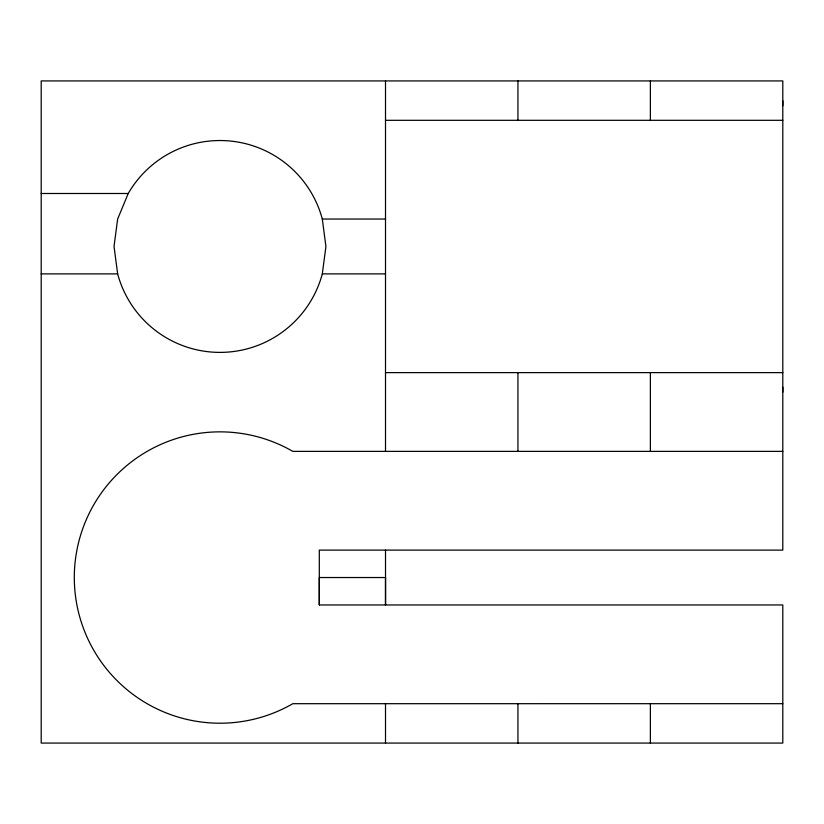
<?xml version="1.0" encoding="UTF-8"?>
<svg xmlns="http://www.w3.org/2000/svg" width="824" height="824" viewBox="0 0 824 824"><rect width="100%" height="100%" fill="white"/><g stroke="black" fill="none" stroke-linecap="round" stroke-linejoin="round"><path stroke-width="1.24" d="M319.3 604.96L319.3 550.113L782.8 550.113L782.8 80.927L41.2 80.927L41.2 743.073L782.8 743.073L782.8 604.96L319.3 604.96L319.3 577.531L385.519 577.531L385.519 604.96L385.519 550.113M782.8 392.131L782.8 387.167M782.8 105.76L782.8 100.796M41.2 273.887L117.647 273.887A105.946 105.946 0 0 0 322.308 273.887L325.923 246.469L322.308 219.04A105.946 105.946 0 0 0 128.225 193.496L41.2 193.496M128.225 193.496L117.647 219.04L114.031 246.469L117.647 273.887M385.508 120.314L782.8 120.304M322.308 219.04L385.508 219.04M322.308 273.887L385.508 273.887M385.508 372.623L782.8 372.623M782.8 451.377L292.819 451.377A145.673 145.673 0 0 0 74.304 577.531A145.673 145.673 0 0 0 292.819 703.696L782.8 703.686M650.373 80.927L650.373 120.304M650.373 372.623L650.373 451.377M650.373 703.686L650.373 743.073M517.946 80.927L517.946 120.304M517.946 372.623L517.946 451.377M517.946 703.686L517.946 743.073M385.508 80.927L385.508 451.377M385.508 703.696L385.508 743.073"/></g></svg>
